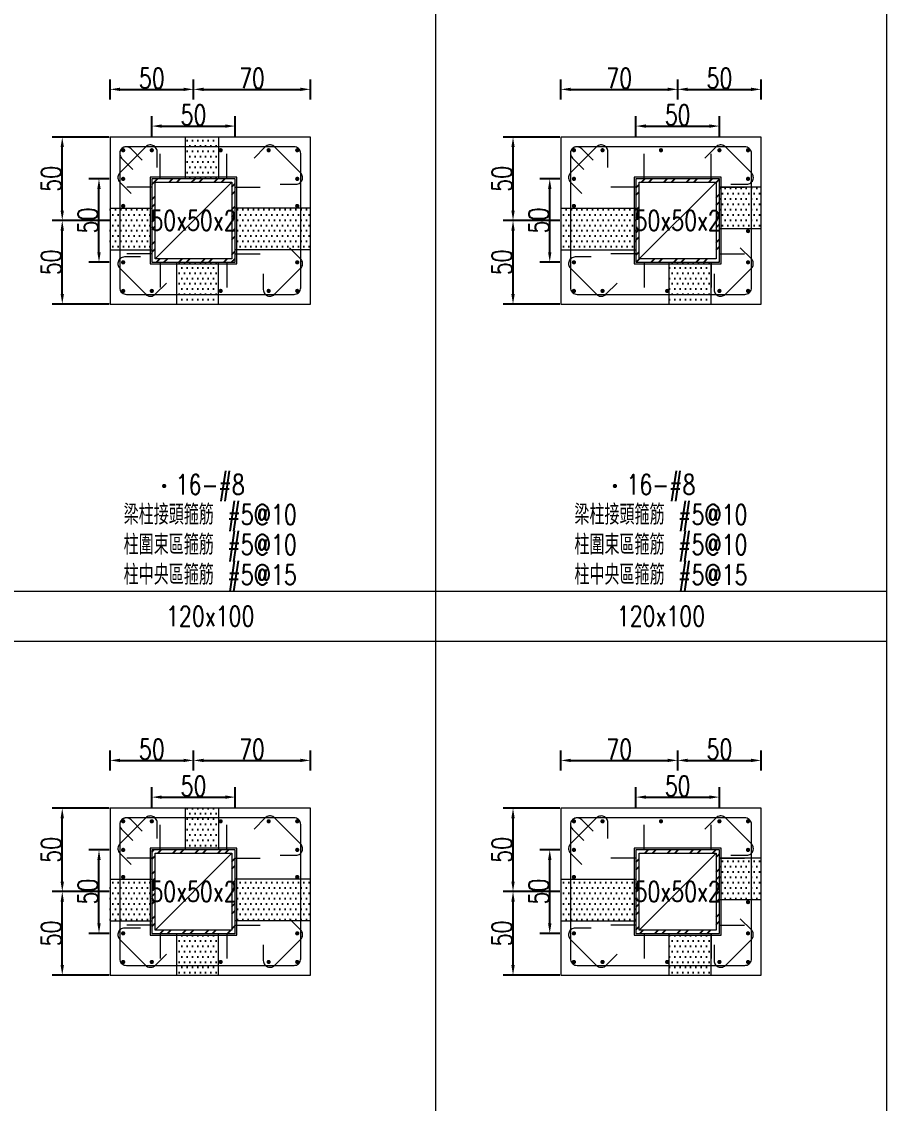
# Model space of a CAD drawing. Header units: millimetres. Extents: x 0 to 3905, y 0 to 8880.
# Drawn here: x 3387 to 3905, y 3341 to 3989 of the extents above; entities that cross this region are included whole.
import ezdxf
from ezdxf.enums import TextEntityAlignment as Align

# ---------------------------------------------------------------- set-up
doc = ezdxf.new("R2010")
doc.units = ezdxf.units.MM
doc.layers.get('DEFPOINTS').update_dxf_attribs({"color": 3})
for name, color, linetype in [('Hatch線', 6, 'Continuous'), ('TC-鋼粱', 132, 'Continuous'), ('主筋斷面', 2, 'Continuous'), ('文字-主筋根數', 7, 'Continuous'), ('文字-剪力筋 中央區', 7, 'Continuous'), ('文字-剪力筋-BC', 7, 'Continuous'), ('文字-剪力筋-圍束區', 7, 'Continuous'), ('文字-斷面尺寸', 7, 'Continuous'), ('文字-輔助字', 7, 'Continuous'), ('柱斷面線', 4, 'Continuous'), ('標註字', 4, 'Continuous'), ('箍筋線', 1, 'Continuous'), ('網格線', 7, 'Continuous'), ('鋼柱', 11, 'Continuous')]:
    doc.layers.add(name, color=color, linetype=linetype)
doc.styles.add('note', font='txt.shx', dxfattribs={"width": 0.75, "height": 12})
doc.styles.add('txt', font='txt.shx', dxfattribs={"height": 0.2, "bigfont": 'chineset.shx'})
doc.dimstyles.new('RCAD_DIM', dxfattribs={"dimtxt": 12, "dimasz": 6, "dimexe": 6, "dimexo": 0.625, "dimtad": 1, "dimdec": 0, "dimdsep": 46, "dimtxsty": 'note', "dimcen": 2.5, "dimclrd": 256, "dimclre": 256, "dimclrt": 256, "dimadec": 0, "dimazin": 0, "dimtfac": 1, "dimtmove": 0, "dimatfit": 3, "dimfxl": 0, "dimtolj": 1, "dimarcsym": 0})

# ---------------------------------------------------------------- blocks, each defined once
blk = doc.blocks.new('*D1914')
at = {"layer": 'DEFPOINTS', "color": 0}
for p in [(3515, 3524.62), (3465, 3518), (3515, 3518)]:
    blk.add_point(p, dxfattribs=at)
at = {"layer": '標註字', "lineweight": -2}
for p, q in [((3465, 3518.62), (3465, 3530.62)), ((3515, 3518.62), (3515, 3530.62)), ((3471, 3524.62), (3509, 3524.62))]:
    blk.add_line(p, q, dxfattribs=at)
at = {"layer": '標註字'}
for points in [[(3471, 3525.62), (3471, 3523.62), (3465, 3524.62)], [(3509, 3523.62), (3509, 3525.62), (3515, 3524.62)]]:
    blk.add_solid(points, dxfattribs=at)
at = {"layer": '標註字', "insert": (3490, 3531.25), "char_height": 12, "attachment_point": 5, "style": 'note'}
blk.add_mtext('\\A1;50', dxfattribs=at)
blk = doc.blocks.new('*D1915')
at = {"layer": 'DEFPOINTS', "color": 0}
for p in [(3433.38, 3493), (3440, 3493), (3440, 3443)]:
    blk.add_point(p, dxfattribs=at)
at = {"layer": '標註字', "lineweight": -2}
for p, q in [((3439.38, 3493), (3427.38, 3493)), ((3433.38, 3449), (3433.38, 3487)), ((3439.38, 3443), (3427.38, 3443))]:
    blk.add_line(p, q, dxfattribs=at)
at = {"layer": '標註字'}
for points in [[(3434.38, 3487), (3432.38, 3487), (3433.38, 3493)], [(3432.38, 3449), (3434.38, 3449), (3433.38, 3443)]]:
    blk.add_solid(points, dxfattribs=at)
at = {"layer": '標註字', "insert": (3426.75, 3468), "char_height": 12, "attachment_point": 5, "rotation": 90, "style": 'note'}
blk.add_mtext('\\A1;50', dxfattribs=at)
blk = doc.blocks.new('*D1916')
at = {"layer": 'DEFPOINTS', "color": 0}
for p in [(3490, 3546.62), (3440, 3540), (3490, 3540)]:
    blk.add_point(p, dxfattribs=at)
at = {"layer": '標註字', "lineweight": -2}
for p, q in [((3440, 3540.62), (3440, 3552.62)), ((3490, 3540.62), (3490, 3552.62)), ((3446, 3546.62), (3484, 3546.62))]:
    blk.add_line(p, q, dxfattribs=at)
at = {"layer": '標註字'}
for points in [[(3446, 3547.62), (3446, 3545.62), (3440, 3546.62)], [(3484, 3545.62), (3484, 3547.62), (3490, 3546.62)]]:
    blk.add_solid(points, dxfattribs=at)
at = {"layer": '標註字', "insert": (3465, 3553.25), "char_height": 12, "attachment_point": 5, "style": 'note'}
blk.add_mtext('\\A1;50', dxfattribs=at)
blk = doc.blocks.new('*D1917')
at = {"layer": 'DEFPOINTS', "color": 0}
for p in [(3560, 3546.62), (3490, 3540), (3560, 3540)]:
    blk.add_point(p, dxfattribs=at)
at = {"layer": '標註字', "lineweight": -2}
for p, q in [((3490, 3540.62), (3490, 3552.62)), ((3560, 3540.62), (3560, 3552.62)), ((3496, 3546.62), (3554, 3546.62))]:
    blk.add_line(p, q, dxfattribs=at)
at = {"layer": '標註字'}
for points in [[(3496, 3547.62), (3496, 3545.62), (3490, 3546.62)], [(3554, 3545.62), (3554, 3547.62), (3560, 3546.62)]]:
    blk.add_solid(points, dxfattribs=at)
at = {"layer": '標註字', "insert": (3525, 3553.25), "char_height": 12, "attachment_point": 5, "style": 'note'}
blk.add_mtext('\\A1;70', dxfattribs=at)
blk = doc.blocks.new('*D1918')
at = {"layer": 'DEFPOINTS', "color": 0}
for p in [(3411.38, 3468), (3440, 3468), (3440, 3418)]:
    blk.add_point(p, dxfattribs=at)
at = {"layer": '標註字', "lineweight": -2}
for p, q in [((3439.38, 3468), (3405.38, 3468)), ((3411.38, 3424), (3411.38, 3462)), ((3439.38, 3418), (3405.38, 3418))]:
    blk.add_line(p, q, dxfattribs=at)
at = {"layer": '標註字'}
for points in [[(3412.38, 3462), (3410.38, 3462), (3411.38, 3468)], [(3410.38, 3424), (3412.38, 3424), (3411.38, 3418)]]:
    blk.add_solid(points, dxfattribs=at)
at = {"layer": '標註字', "insert": (3404.75, 3443), "char_height": 12, "attachment_point": 5, "rotation": 90, "style": 'note'}
blk.add_mtext('\\A1;50', dxfattribs=at)
blk = doc.blocks.new('*D1919')
at = {"layer": 'DEFPOINTS', "color": 0}
for p in [(3411.38, 3518), (3440, 3518), (3440, 3468)]:
    blk.add_point(p, dxfattribs=at)
at = {"layer": '標註字', "lineweight": -2}
for p, q in [((3439.38, 3518), (3405.38, 3518)), ((3411.38, 3474), (3411.38, 3512)), ((3439.38, 3468), (3405.38, 3468))]:
    blk.add_line(p, q, dxfattribs=at)
at = {"layer": '標註字'}
for points in [[(3412.38, 3512), (3410.38, 3512), (3411.38, 3518)], [(3410.38, 3474), (3412.38, 3474), (3411.38, 3468)]]:
    blk.add_solid(points, dxfattribs=at)
at = {"layer": '標註字', "insert": (3404.75, 3493), "char_height": 12, "attachment_point": 5, "rotation": 90, "style": 'note'}
blk.add_mtext('\\A1;50', dxfattribs=at)
blk = doc.blocks.new('Circle_Filled')
at = {"const_width": 0.5}
blk.add_lwpolyline([(-0.25, 0, 1), (0.25, 0, 1)], format="xyb", close=True, dxfattribs=at)
blk = doc.blocks.new('*D1920')
at = {"layer": 'DEFPOINTS', "color": 0}
for p in [(3515, 3926.62), (3465, 3920), (3515, 3920)]:
    blk.add_point(p, dxfattribs=at)
at = {"layer": '標註字', "lineweight": -2}
for p, q in [((3465, 3920.62), (3465, 3932.62)), ((3515, 3920.62), (3515, 3932.62)), ((3471, 3926.62), (3509, 3926.62))]:
    blk.add_line(p, q, dxfattribs=at)
at = {"layer": '標註字'}
for points in [[(3471, 3927.62), (3471, 3925.62), (3465, 3926.62)], [(3509, 3925.62), (3509, 3927.62), (3515, 3926.62)]]:
    blk.add_solid(points, dxfattribs=at)
at = {"layer": '標註字', "insert": (3490, 3933.25), "char_height": 12, "attachment_point": 5, "style": 'note'}
blk.add_mtext('\\A1;50', dxfattribs=at)
blk = doc.blocks.new('*D1921')
at = {"layer": 'DEFPOINTS', "color": 0}
for p in [(3433.38, 3895), (3440, 3895), (3440, 3845)]:
    blk.add_point(p, dxfattribs=at)
at = {"layer": '標註字', "lineweight": -2}
for p, q in [((3439.38, 3895), (3427.38, 3895)), ((3433.38, 3851), (3433.38, 3889)), ((3439.38, 3845), (3427.38, 3845))]:
    blk.add_line(p, q, dxfattribs=at)
at = {"layer": '標註字'}
for points in [[(3434.38, 3889), (3432.38, 3889), (3433.38, 3895)], [(3432.38, 3851), (3434.38, 3851), (3433.38, 3845)]]:
    blk.add_solid(points, dxfattribs=at)
at = {"layer": '標註字', "insert": (3426.75, 3870), "char_height": 12, "attachment_point": 5, "rotation": 90, "style": 'note'}
blk.add_mtext('\\A1;50', dxfattribs=at)
blk = doc.blocks.new('*D1922')
at = {"layer": 'DEFPOINTS', "color": 0}
for p in [(3490, 3948.62), (3440, 3942), (3490, 3942)]:
    blk.add_point(p, dxfattribs=at)
at = {"layer": '標註字', "lineweight": -2}
for p, q in [((3440, 3942.62), (3440, 3954.62)), ((3490, 3942.62), (3490, 3954.62)), ((3446, 3948.62), (3484, 3948.62))]:
    blk.add_line(p, q, dxfattribs=at)
at = {"layer": '標註字'}
for points in [[(3446, 3949.62), (3446, 3947.62), (3440, 3948.62)], [(3484, 3947.62), (3484, 3949.62), (3490, 3948.62)]]:
    blk.add_solid(points, dxfattribs=at)
at = {"layer": '標註字', "insert": (3465, 3955.25), "char_height": 12, "attachment_point": 5, "style": 'note'}
blk.add_mtext('\\A1;50', dxfattribs=at)
blk = doc.blocks.new('*D1923')
at = {"layer": 'DEFPOINTS', "color": 0}
for p in [(3560, 3948.62), (3490, 3942), (3560, 3942)]:
    blk.add_point(p, dxfattribs=at)
at = {"layer": '標註字', "lineweight": -2}
for p, q in [((3490, 3942.62), (3490, 3954.62)), ((3560, 3942.62), (3560, 3954.62)), ((3496, 3948.62), (3554, 3948.62))]:
    blk.add_line(p, q, dxfattribs=at)
at = {"layer": '標註字'}
for points in [[(3496, 3949.62), (3496, 3947.62), (3490, 3948.62)], [(3554, 3947.62), (3554, 3949.62), (3560, 3948.62)]]:
    blk.add_solid(points, dxfattribs=at)
at = {"layer": '標註字', "insert": (3525, 3955.25), "char_height": 12, "attachment_point": 5, "style": 'note'}
blk.add_mtext('\\A1;70', dxfattribs=at)
blk = doc.blocks.new('*D1924')
at = {"layer": 'DEFPOINTS', "color": 0}
for p in [(3411.38, 3870), (3440, 3870), (3440, 3820)]:
    blk.add_point(p, dxfattribs=at)
at = {"layer": '標註字', "lineweight": -2}
for p, q in [((3439.38, 3870), (3405.38, 3870)), ((3411.38, 3826), (3411.38, 3864)), ((3439.38, 3820), (3405.38, 3820))]:
    blk.add_line(p, q, dxfattribs=at)
at = {"layer": '標註字'}
for points in [[(3412.38, 3864), (3410.38, 3864), (3411.38, 3870)], [(3410.38, 3826), (3412.38, 3826), (3411.38, 3820)]]:
    blk.add_solid(points, dxfattribs=at)
at = {"layer": '標註字', "insert": (3404.75, 3845), "char_height": 12, "attachment_point": 5, "rotation": 90, "style": 'note'}
blk.add_mtext('\\A1;50', dxfattribs=at)
blk = doc.blocks.new('*D1925')
at = {"layer": 'DEFPOINTS', "color": 0}
for p in [(3411.38, 3920), (3440, 3920), (3440, 3870)]:
    blk.add_point(p, dxfattribs=at)
at = {"layer": '標註字', "lineweight": -2}
for p, q in [((3439.38, 3920), (3405.38, 3920)), ((3411.38, 3876), (3411.38, 3914)), ((3439.38, 3870), (3405.38, 3870))]:
    blk.add_line(p, q, dxfattribs=at)
at = {"layer": '標註字'}
for points in [[(3412.38, 3914), (3410.38, 3914), (3411.38, 3920)], [(3410.38, 3876), (3412.38, 3876), (3411.38, 3870)]]:
    blk.add_solid(points, dxfattribs=at)
at = {"layer": '標註字', "insert": (3404.75, 3895), "char_height": 12, "attachment_point": 5, "rotation": 90, "style": 'note'}
blk.add_mtext('\\A1;50', dxfattribs=at)
blk = doc.blocks.new('*D2046')
at = {"layer": 'DEFPOINTS', "color": 0}
for p in [(3805, 3524.62), (3755, 3518), (3805, 3518)]:
    blk.add_point(p, dxfattribs=at)
at = {"layer": '標註字', "lineweight": -2}
for p, q in [((3755, 3518.62), (3755, 3530.62)), ((3805, 3518.62), (3805, 3530.62)), ((3761, 3524.62), (3799, 3524.62))]:
    blk.add_line(p, q, dxfattribs=at)
at = {"layer": '標註字'}
for points in [[(3761, 3525.62), (3761, 3523.62), (3755, 3524.62)], [(3799, 3523.62), (3799, 3525.62), (3805, 3524.62)]]:
    blk.add_solid(points, dxfattribs=at)
at = {"layer": '標註字', "insert": (3780, 3531.25), "char_height": 12, "attachment_point": 5, "style": 'note'}
blk.add_mtext('\\A1;50', dxfattribs=at)
blk = doc.blocks.new('*D2047')
at = {"layer": 'DEFPOINTS', "color": 0}
for p in [(3703.375, 3493), (3710, 3493), (3710, 3443)]:
    blk.add_point(p, dxfattribs=at)
at = {"layer": '標註字', "lineweight": -2}
for p, q in [((3709.375, 3493), (3697.375, 3493)), ((3703.375, 3449), (3703.375, 3487)), ((3709.375, 3443), (3697.375, 3443))]:
    blk.add_line(p, q, dxfattribs=at)
at = {"layer": '標註字'}
for points in [[(3704.375, 3487), (3702.375, 3487), (3703.375, 3493)], [(3702.375, 3449), (3704.375, 3449), (3703.375, 3443)]]:
    blk.add_solid(points, dxfattribs=at)
at = {"layer": '標註字', "insert": (3696.75, 3468), "char_height": 12, "attachment_point": 5, "rotation": 90, "style": 'note'}
blk.add_mtext('\\A1;50', dxfattribs=at)
blk = doc.blocks.new('*D2048')
at = {"layer": 'DEFPOINTS', "color": 0}
for p in [(3780, 3546.62), (3710, 3540), (3780, 3540)]:
    blk.add_point(p, dxfattribs=at)
at = {"layer": '標註字', "lineweight": -2}
for p, q in [((3710, 3540.62), (3710, 3552.62)), ((3780, 3540.62), (3780, 3552.62)), ((3716, 3546.62), (3774, 3546.62))]:
    blk.add_line(p, q, dxfattribs=at)
at = {"layer": '標註字'}
for points in [[(3716, 3547.62), (3716, 3545.62), (3710, 3546.62)], [(3774, 3545.62), (3774, 3547.62), (3780, 3546.62)]]:
    blk.add_solid(points, dxfattribs=at)
at = {"layer": '標註字', "insert": (3745, 3553.25), "char_height": 12, "attachment_point": 5, "style": 'note'}
blk.add_mtext('\\A1;70', dxfattribs=at)
blk = doc.blocks.new('*D2049')
at = {"layer": 'DEFPOINTS', "color": 0}
for p in [(3830, 3546.62), (3780, 3540), (3830, 3540)]:
    blk.add_point(p, dxfattribs=at)
at = {"layer": '標註字', "lineweight": -2}
for p, q in [((3780, 3540.62), (3780, 3552.62)), ((3830, 3540.62), (3830, 3552.62)), ((3786, 3546.62), (3824, 3546.62))]:
    blk.add_line(p, q, dxfattribs=at)
at = {"layer": '標註字'}
for points in [[(3786, 3547.62), (3786, 3545.62), (3780, 3546.62)], [(3824, 3545.62), (3824, 3547.62), (3830, 3546.62)]]:
    blk.add_solid(points, dxfattribs=at)
at = {"layer": '標註字', "insert": (3805, 3553.25), "char_height": 12, "attachment_point": 5, "style": 'note'}
blk.add_mtext('\\A1;50', dxfattribs=at)
blk = doc.blocks.new('*D2050')
at = {"layer": 'DEFPOINTS', "color": 0}
for p in [(3681.38, 3468), (3710, 3468), (3710, 3418)]:
    blk.add_point(p, dxfattribs=at)
at = {"layer": '標註字', "lineweight": -2}
for p, q in [((3709.38, 3468), (3675.38, 3468)), ((3681.38, 3424), (3681.38, 3462)), ((3709.38, 3418), (3675.38, 3418))]:
    blk.add_line(p, q, dxfattribs=at)
at = {"layer": '標註字'}
for points in [[(3682.38, 3462), (3680.38, 3462), (3681.38, 3468)], [(3680.38, 3424), (3682.38, 3424), (3681.38, 3418)]]:
    blk.add_solid(points, dxfattribs=at)
at = {"layer": '標註字', "insert": (3674.75, 3443), "char_height": 12, "attachment_point": 5, "rotation": 90, "style": 'note'}
blk.add_mtext('\\A1;50', dxfattribs=at)
blk = doc.blocks.new('*D2051')
at = {"layer": 'DEFPOINTS', "color": 0}
for p in [(3681.38, 3518), (3710, 3518), (3710, 3468)]:
    blk.add_point(p, dxfattribs=at)
at = {"layer": '標註字', "lineweight": -2}
for p, q in [((3709.38, 3518), (3675.38, 3518)), ((3681.38, 3474), (3681.38, 3512)), ((3709.38, 3468), (3675.38, 3468))]:
    blk.add_line(p, q, dxfattribs=at)
at = {"layer": '標註字'}
for points in [[(3682.38, 3512), (3680.38, 3512), (3681.38, 3518)], [(3680.38, 3474), (3682.38, 3474), (3681.38, 3468)]]:
    blk.add_solid(points, dxfattribs=at)
at = {"layer": '標註字', "insert": (3674.75, 3493), "char_height": 12, "attachment_point": 5, "rotation": 90, "style": 'note'}
blk.add_mtext('\\A1;50', dxfattribs=at)
blk = doc.blocks.new('*D2052')
at = {"layer": 'DEFPOINTS', "color": 0}
for p in [(3805, 3926.62), (3755, 3920), (3805, 3920)]:
    blk.add_point(p, dxfattribs=at)
at = {"layer": '標註字', "lineweight": -2}
for p, q in [((3755, 3920.62), (3755, 3932.62)), ((3805, 3920.62), (3805, 3932.62)), ((3761, 3926.62), (3799, 3926.62))]:
    blk.add_line(p, q, dxfattribs=at)
at = {"layer": '標註字'}
for points in [[(3761, 3927.62), (3761, 3925.62), (3755, 3926.62)], [(3799, 3925.62), (3799, 3927.62), (3805, 3926.62)]]:
    blk.add_solid(points, dxfattribs=at)
at = {"layer": '標註字', "insert": (3780, 3933.25), "char_height": 12, "attachment_point": 5, "style": 'note'}
blk.add_mtext('\\A1;50', dxfattribs=at)
blk = doc.blocks.new('*D2053')
at = {"layer": 'DEFPOINTS', "color": 0}
for p in [(3703.375, 3895), (3710, 3895), (3710, 3845)]:
    blk.add_point(p, dxfattribs=at)
at = {"layer": '標註字', "lineweight": -2}
for p, q in [((3709.375, 3895), (3697.375, 3895)), ((3703.375, 3851), (3703.375, 3889)), ((3709.375, 3845), (3697.375, 3845))]:
    blk.add_line(p, q, dxfattribs=at)
at = {"layer": '標註字'}
for points in [[(3704.375, 3889), (3702.375, 3889), (3703.375, 3895)], [(3702.375, 3851), (3704.375, 3851), (3703.375, 3845)]]:
    blk.add_solid(points, dxfattribs=at)
at = {"layer": '標註字', "insert": (3696.75, 3870), "char_height": 12, "attachment_point": 5, "rotation": 90, "style": 'note'}
blk.add_mtext('\\A1;50', dxfattribs=at)
blk = doc.blocks.new('*D2054')
at = {"layer": 'DEFPOINTS', "color": 0}
for p in [(3780, 3948.62), (3710, 3942), (3780, 3942)]:
    blk.add_point(p, dxfattribs=at)
at = {"layer": '標註字', "lineweight": -2}
for p, q in [((3710, 3942.62), (3710, 3954.62)), ((3780, 3942.62), (3780, 3954.62)), ((3716, 3948.62), (3774, 3948.62))]:
    blk.add_line(p, q, dxfattribs=at)
at = {"layer": '標註字'}
for points in [[(3716, 3949.62), (3716, 3947.62), (3710, 3948.62)], [(3774, 3947.62), (3774, 3949.62), (3780, 3948.62)]]:
    blk.add_solid(points, dxfattribs=at)
at = {"layer": '標註字', "insert": (3745, 3955.25), "char_height": 12, "attachment_point": 5, "style": 'note'}
blk.add_mtext('\\A1;70', dxfattribs=at)
blk = doc.blocks.new('*D2055')
at = {"layer": 'DEFPOINTS', "color": 0}
for p in [(3830, 3948.62), (3780, 3942), (3830, 3942)]:
    blk.add_point(p, dxfattribs=at)
at = {"layer": '標註字', "lineweight": -2}
for p, q in [((3780, 3942.62), (3780, 3954.62)), ((3830, 3942.62), (3830, 3954.62)), ((3786, 3948.62), (3824, 3948.62))]:
    blk.add_line(p, q, dxfattribs=at)
at = {"layer": '標註字'}
for points in [[(3786, 3949.62), (3786, 3947.62), (3780, 3948.62)], [(3824, 3947.62), (3824, 3949.62), (3830, 3948.62)]]:
    blk.add_solid(points, dxfattribs=at)
at = {"layer": '標註字', "insert": (3805, 3955.25), "char_height": 12, "attachment_point": 5, "style": 'note'}
blk.add_mtext('\\A1;50', dxfattribs=at)
blk = doc.blocks.new('*D2056')
at = {"layer": 'DEFPOINTS', "color": 0}
for p in [(3681.38, 3870), (3710, 3870), (3710, 3820)]:
    blk.add_point(p, dxfattribs=at)
at = {"layer": '標註字', "lineweight": -2}
for p, q in [((3709.38, 3870), (3675.38, 3870)), ((3681.38, 3826), (3681.38, 3864)), ((3709.38, 3820), (3675.38, 3820))]:
    blk.add_line(p, q, dxfattribs=at)
at = {"layer": '標註字'}
for points in [[(3682.38, 3864), (3680.38, 3864), (3681.38, 3870)], [(3680.38, 3826), (3682.38, 3826), (3681.38, 3820)]]:
    blk.add_solid(points, dxfattribs=at)
at = {"layer": '標註字', "insert": (3674.75, 3845), "char_height": 12, "attachment_point": 5, "rotation": 90, "style": 'note'}
blk.add_mtext('\\A1;50', dxfattribs=at)
blk = doc.blocks.new('*D2057')
at = {"layer": 'DEFPOINTS', "color": 0}
for p in [(3681.38, 3920), (3710, 3920), (3710, 3870)]:
    blk.add_point(p, dxfattribs=at)
at = {"layer": '標註字', "lineweight": -2}
for p, q in [((3709.38, 3920), (3675.38, 3920)), ((3681.38, 3876), (3681.38, 3914)), ((3709.38, 3870), (3675.38, 3870))]:
    blk.add_line(p, q, dxfattribs=at)
at = {"layer": '標註字'}
for points in [[(3682.38, 3914), (3680.38, 3914), (3681.38, 3920)], [(3680.38, 3876), (3682.38, 3876), (3681.38, 3870)]]:
    blk.add_solid(points, dxfattribs=at)
at = {"layer": '標註字', "insert": (3674.75, 3895), "char_height": 12, "attachment_point": 5, "rotation": 90, "style": 'note'}
blk.add_mtext('\\A1;50', dxfattribs=at)

msp = doc.modelspace()

# ---------------------------------------------------------------- hatches: boundary and pattern name
at = {"layer": 'Hatch線'}
h = msp.add_hatch(dxfattribs=at)
h.set_pattern_fill('ANSI32', color=256, style=0)
h.paths.add_polyline_path([(3465, 3845), (3515, 3845), (3515, 3895), (3465, 3895)], flags=17)
h.paths.add_polyline_path([(3467, 3847), (3467, 3893), (3513, 3893), (3513, 3847)])
h = msp.add_hatch(dxfattribs=at)
h.set_pattern_fill('ANSI32', color=256, style=0)
h.paths.add_polyline_path([(3755, 3845), (3805, 3845), (3805, 3895), (3755, 3895)], flags=17)
h.paths.add_polyline_path([(3757, 3847), (3757, 3893), (3803, 3893), (3803, 3847)])
h = msp.add_hatch(dxfattribs=at)
h.set_pattern_fill('ANSI32', color=256, style=0)
h.paths.add_polyline_path([(3465, 3443), (3515, 3443), (3515, 3493), (3465, 3493)], flags=17)
h.paths.add_polyline_path([(3467, 3445), (3467, 3491), (3513, 3491), (3513, 3445)])
h = msp.add_hatch(dxfattribs=at)
h.set_pattern_fill('ANSI32', color=256, style=0)
h.paths.add_polyline_path([(3755, 3443), (3805, 3443), (3805, 3493), (3755, 3493)], flags=17)
h.paths.add_polyline_path([(3757, 3445), (3757, 3491), (3803, 3491), (3803, 3445)])
at = {"layer": 'TC-鋼粱'}
h = msp.add_hatch(dxfattribs=at)
h.set_pattern_fill('DOTS', color=256, scale=2, style=0)
h.paths.add_polyline_path([(3505, 3920), (3485, 3920), (3485, 3895), (3505, 3895)], flags=17)
h = msp.add_hatch(dxfattribs=at)
h.set_pattern_fill('DOTS', color=256, scale=2, style=0)
h.paths.add_polyline_path([(3830, 3865), (3830, 3890), (3805, 3890), (3805, 3865)], flags=17)
h = msp.add_hatch(dxfattribs=at)
h.set_pattern_fill('DOTS', color=256, scale=2, style=0)
h.paths.add_polyline_path([(3440, 3877.5), (3440, 3852.5), (3465, 3852.5), (3465, 3877.5)], flags=17)
h = msp.add_hatch(dxfattribs=at)
h.set_pattern_fill('DOTS', color=256, scale=2, style=0)
h.paths.add_polyline_path([(3560, 3852.5), (3560, 3877.5), (3515, 3877.5), (3515, 3852.5)], flags=17)
h = msp.add_hatch(dxfattribs=at)
h.set_pattern_fill('DOTS', color=256, scale=2, style=0)
h.paths.add_polyline_path([(3710, 3877.5), (3710, 3852.5), (3755, 3852.5), (3755, 3877.5)], flags=17)
h = msp.add_hatch(dxfattribs=at)
h.set_pattern_fill('DOTS', color=256, scale=2, style=0)
h.paths.add_polyline_path([(3480, 3820), (3505, 3820), (3505, 3845), (3480, 3845)], flags=17)
h = msp.add_hatch(dxfattribs=at)
h.set_pattern_fill('DOTS', color=256, scale=2, style=0)
h.paths.add_polyline_path([(3775, 3820), (3800, 3820), (3800, 3845), (3775, 3845)], flags=17)
h = msp.add_hatch(dxfattribs=at)
h.set_pattern_fill('DOTS', color=256, scale=2, style=0)
h.paths.add_polyline_path([(3505, 3518), (3485, 3518), (3485, 3493), (3505, 3493)], flags=17)
h = msp.add_hatch(dxfattribs=at)
h.set_pattern_fill('DOTS', color=256, scale=2, style=0)
h.paths.add_polyline_path([(3830, 3463), (3830, 3488), (3805, 3488), (3805, 3463)], flags=17)
h = msp.add_hatch(dxfattribs=at)
h.set_pattern_fill('DOTS', color=256, scale=2, style=0)
h.paths.add_polyline_path([(3440, 3475.5), (3440, 3450.5), (3465, 3450.5), (3465, 3475.5)], flags=17)
h = msp.add_hatch(dxfattribs=at)
h.set_pattern_fill('DOTS', color=256, scale=2, style=0)
h.paths.add_polyline_path([(3560, 3450.5), (3560, 3475.5), (3515, 3475.5), (3515, 3450.5)], flags=17)
h = msp.add_hatch(dxfattribs=at)
h.set_pattern_fill('DOTS', color=256, scale=2, style=0)
h.paths.add_polyline_path([(3710, 3475.5), (3710, 3450.5), (3755, 3450.5), (3755, 3475.5)], flags=17)
h = msp.add_hatch(dxfattribs=at)
h.set_pattern_fill('DOTS', color=256, scale=2, style=0)
h.paths.add_polyline_path([(3480, 3418), (3505, 3418), (3505, 3443), (3480, 3443)], flags=17)
h = msp.add_hatch(dxfattribs=at)
h.set_pattern_fill('DOTS', color=256, scale=2, style=0)
h.paths.add_polyline_path([(3775, 3418), (3800, 3418), (3800, 3443), (3775, 3443)], flags=17)

# ---------------------------------------------------------------- linework, layer by layer
at = {"layer": 'DEFPOINTS', "lineweight": 5}
for points in [[(3470, 3895), (3470, 3910)], [(3510, 3895), (3510, 3910)], [(3760, 3895), (3760, 3910)], [(3800, 3895), (3800, 3910)], [(3465, 3844), (3516, 3844), (3516, 3896), (3464, 3896), (3464, 3844), (3465, 3844)], [(3755, 3844), (3806, 3844), (3806, 3896), (3754, 3896), (3754, 3844), (3755, 3844)], [(3465, 3890), (3450, 3890)], [(3467, 3847), (3513, 3893)], [(3515, 3890), (3530, 3890)], [(3755, 3890), (3740, 3890)], [(3757, 3847), (3803, 3893)], [(3805, 3890), (3820, 3890)], [(3465, 3850), (3450, 3850)], [(3515, 3850), (3530, 3850)], [(3755, 3850), (3740, 3850)], [(3805, 3850), (3820, 3850)], [(3470, 3845), (3470, 3830)], [(3510, 3845), (3510, 3830)], [(3760, 3845), (3760, 3830)], [(3800, 3845), (3800, 3830)], [(3470, 3493), (3470, 3508)], [(3510, 3493), (3510, 3508)], [(3760, 3493), (3760, 3508)], [(3800, 3493), (3800, 3508)], [(3465, 3442), (3516, 3442), (3516, 3494), (3464, 3494), (3464, 3442), (3465, 3442)], [(3755, 3442), (3806, 3442), (3806, 3494), (3754, 3494), (3754, 3442), (3755, 3442)], [(3465, 3488), (3450, 3488)], [(3467, 3445), (3513, 3491)], [(3515, 3488), (3530, 3488)], [(3755, 3488), (3740, 3488)], [(3757, 3445), (3803, 3491)], [(3805, 3488), (3820, 3488)], [(3465, 3448), (3450, 3448)], [(3515, 3448), (3530, 3448)], [(3755, 3448), (3740, 3448)], [(3805, 3448), (3820, 3448)], [(3470, 3443), (3470, 3428)], [(3510, 3443), (3510, 3428)], [(3760, 3443), (3760, 3428)], [(3800, 3443), (3800, 3428)]]:
    msp.add_lwpolyline(points, dxfattribs=at)
at = {"layer": 'TC-鋼粱', "lineweight": 5}
for points in [[(3485, 3920), (3485, 3895)], [(3505, 3920), (3505, 3895)], [(3830, 3890), (3805, 3890)], [(3440, 3877.5), (3465, 3877.5)], [(3560, 3877.5), (3515, 3877.5)], [(3710, 3877.5), (3755, 3877.5)], [(3830, 3865), (3805, 3865)], [(3440, 3852.5), (3465, 3852.5)], [(3560, 3852.5), (3515, 3852.5)], [(3710, 3852.5), (3755, 3852.5)], [(3480, 3820), (3480, 3845)], [(3505, 3820), (3505, 3845)], [(3775, 3820), (3775, 3845)], [(3800, 3820), (3800, 3845)], [(3485, 3518), (3485, 3493)], [(3505, 3518), (3505, 3493)], [(3830, 3488), (3805, 3488)], [(3440, 3475.5), (3465, 3475.5)], [(3560, 3475.5), (3515, 3475.5)], [(3710, 3475.5), (3755, 3475.5)], [(3830, 3463), (3805, 3463)], [(3440, 3450.5), (3465, 3450.5)], [(3560, 3450.5), (3515, 3450.5)], [(3710, 3450.5), (3755, 3450.5)], [(3480, 3418), (3480, 3443)], [(3505, 3418), (3505, 3443)], [(3775, 3418), (3775, 3443)], [(3800, 3418), (3800, 3443)]]:
    msp.add_lwpolyline(points, dxfattribs=at)
at = {"layer": '柱斷面線', "lineweight": 5}
for points in [[(3440, 3820), (3560, 3820), (3560, 3920), (3440, 3920), (3440, 3820)], [(3710, 3820), (3830, 3820), (3830, 3920), (3710, 3920), (3710, 3820)], [(3440, 3418), (3560, 3418), (3560, 3518), (3440, 3518), (3440, 3418)], [(3710, 3418), (3830, 3418), (3830, 3518), (3710, 3518), (3710, 3418)]]:
    msp.add_lwpolyline(points, dxfattribs=at)
at = {"layer": '箍筋線', "lineweight": 5}
for points in [[(3468.19, 3901.81), (3468.19, 3911.35), (3468.13, 3912.02), (3467.96, 3912.66), (3467.69, 3913.27), (3467.32, 3913.83), (3466.86, 3914.32), (3466.33, 3914.72), (3465.73, 3915.02), (3465.1, 3915.23), (3464.43, 3915.32), (3463.77, 3915.3), (3463.11, 3915.17), (3462.49, 3914.93), (3461.91, 3914.59), (3461.4, 3914.16), (3445.84, 3898.6), (3445.39, 3898.07), (3445.05, 3897.47), (3444.81, 3896.82), (3444.69, 3896.13), (3444.69, 3895.44), (3444.81, 3894.76), (3445.05, 3894.11), (3445.39, 3893.51), (3445.84, 3892.98), (3452.58, 3886.23)], [(3459.33, 3906.29), (3452.58, 3913.04), (3452.07, 3913.47), (3451.49, 3913.81), (3450.87, 3914.05), (3450.22, 3914.18), (3449.55, 3914.2), (3448.89, 3914.11), (3448.25, 3913.9), (3447.66, 3913.6), (3447.12, 3913.19), (3446.66, 3912.71), (3446.29, 3912.15), (3446.02, 3911.54), (3445.85, 3910.9), (3445.79, 3910.23), (3445.79, 3829.77), (3445.86, 3829.08), (3446.03, 3828.41), (3446.33, 3827.78), (3446.72, 3827.21), (3447.21, 3826.72), (3447.78, 3826.33), (3448.41, 3826.03), (3449.08, 3825.86), (3449.77, 3825.79), (3550.23, 3825.79), (3550.92, 3825.86), (3551.59, 3826.03), (3552.22, 3826.33), (3552.79, 3826.72), (3553.28, 3827.21), (3553.67, 3827.78), (3553.97, 3828.41), (3554.14, 3829.08), (3554.21, 3829.77), (3554.21, 3910.23), (3554.14, 3910.92), (3553.97, 3911.59), (3553.67, 3912.22), (3553.28, 3912.79), (3552.79, 3913.28), (3552.22, 3913.67), (3551.59, 3913.97), (3550.92, 3914.14), (3550.23, 3914.21), (3449.77, 3914.21), (3449.1, 3914.15), (3448.46, 3913.98), (3447.85, 3913.71), (3447.29, 3913.34), (3446.81, 3912.88), (3446.4, 3912.34), (3446.1, 3911.75), (3445.89, 3911.11), (3445.8, 3910.45), (3445.82, 3909.78), (3445.95, 3909.13), (3446.19, 3908.51), (3446.53, 3907.93), (3446.96, 3907.42), (3453.71, 3900.67)], [(3541.81, 3891.81), (3551.35, 3891.81), (3552.02, 3891.87), (3552.66, 3892.04), (3553.27, 3892.31), (3553.83, 3892.68), (3554.32, 3893.14), (3554.72, 3893.67), (3555.02, 3894.27), (3555.23, 3894.9), (3555.32, 3895.57), (3555.3, 3896.23), (3555.17, 3896.89), (3554.93, 3897.51), (3554.59, 3898.09), (3554.16, 3898.6), (3538.6, 3914.16), (3538.07, 3914.61), (3537.47, 3914.95), (3536.82, 3915.19), (3536.13, 3915.31), (3535.44, 3915.31), (3534.76, 3915.19), (3534.11, 3914.95), (3533.51, 3914.61), (3532.98, 3914.16), (3526.23, 3907.42)], [(3738.19, 3901.81), (3738.19, 3911.35), (3738.13, 3912.02), (3737.96, 3912.66), (3737.69, 3913.27), (3737.32, 3913.83), (3736.86, 3914.32), (3736.33, 3914.72), (3735.73, 3915.02), (3735.1, 3915.23), (3734.43, 3915.32), (3733.77, 3915.3), (3733.11, 3915.17), (3732.49, 3914.93), (3731.91, 3914.59), (3731.4, 3914.16), (3715.84, 3898.6), (3715.39, 3898.07), (3715.05, 3897.47), (3714.81, 3896.82), (3714.69, 3896.13), (3714.69, 3895.44), (3714.81, 3894.76), (3715.05, 3894.11), (3715.39, 3893.51), (3715.84, 3892.98), (3722.58, 3886.23)], [(3729.33, 3906.29), (3722.58, 3913.04), (3722.07, 3913.47), (3721.49, 3913.81), (3720.87, 3914.05), (3720.22, 3914.18), (3719.55, 3914.2), (3718.89, 3914.11), (3718.25, 3913.9), (3717.66, 3913.6), (3717.12, 3913.19), (3716.66, 3912.71), (3716.29, 3912.15), (3716.02, 3911.54), (3715.85, 3910.9), (3715.79, 3910.23), (3715.79, 3829.77), (3715.86, 3829.08), (3716.03, 3828.41), (3716.33, 3827.78), (3716.72, 3827.21), (3717.21, 3826.72), (3717.78, 3826.33), (3718.41, 3826.03), (3719.08, 3825.86), (3719.77, 3825.79), (3820.23, 3825.79), (3820.92, 3825.86), (3821.59, 3826.03), (3822.22, 3826.33), (3822.79, 3826.72), (3823.28, 3827.21), (3823.67, 3827.78), (3823.97, 3828.41), (3824.14, 3829.08), (3824.21, 3829.77), (3824.21, 3910.23), (3824.14, 3910.92), (3823.97, 3911.59), (3823.67, 3912.22), (3823.28, 3912.79), (3822.79, 3913.28), (3822.22, 3913.67), (3821.59, 3913.97), (3820.92, 3914.14), (3820.23, 3914.21), (3719.77, 3914.21), (3719.1, 3914.15), (3718.46, 3913.98), (3717.85, 3913.71), (3717.29, 3913.34), (3716.81, 3912.88), (3716.4, 3912.34), (3716.1, 3911.75), (3715.89, 3911.11), (3715.8, 3910.45), (3715.82, 3909.78), (3715.95, 3909.13), (3716.19, 3908.51), (3716.53, 3907.93), (3716.96, 3907.42), (3723.71, 3900.67)], [(3811.81, 3891.81), (3821.35, 3891.81), (3822.02, 3891.87), (3822.66, 3892.04), (3823.27, 3892.31), (3823.83, 3892.68), (3824.32, 3893.14), (3824.72, 3893.67), (3825.02, 3894.27), (3825.23, 3894.9), (3825.32, 3895.57), (3825.3, 3896.23), (3825.17, 3896.89), (3824.93, 3897.51), (3824.59, 3898.09), (3824.16, 3898.6), (3808.6, 3914.16), (3808.07, 3914.61), (3807.47, 3914.95), (3806.82, 3915.19), (3806.13, 3915.31), (3805.44, 3915.31), (3804.76, 3915.19), (3804.11, 3914.95), (3803.51, 3914.61), (3802.98, 3914.16), (3796.23, 3907.42)], [(3531.81, 3838.19), (3531.81, 3828.65), (3531.87, 3827.98), (3532.04, 3827.34), (3532.31, 3826.73), (3532.68, 3826.17), (3533.14, 3825.68), (3533.67, 3825.28), (3534.27, 3824.98), (3534.9, 3824.77), (3535.57, 3824.68), (3536.23, 3824.7), (3536.89, 3824.83), (3537.51, 3825.07), (3538.09, 3825.41), (3538.6, 3825.84), (3554.16, 3841.4), (3554.61, 3841.93), (3554.95, 3842.53), (3555.19, 3843.18), (3555.31, 3843.87), (3555.31, 3844.56), (3555.19, 3845.24), (3554.95, 3845.89), (3554.61, 3846.49), (3554.16, 3847.02), (3547.42, 3853.77)], [(3801.81, 3838.19), (3801.81, 3828.65), (3801.87, 3827.98), (3802.04, 3827.34), (3802.31, 3826.73), (3802.68, 3826.17), (3803.14, 3825.68), (3803.67, 3825.28), (3804.27, 3824.98), (3804.9, 3824.77), (3805.57, 3824.68), (3806.23, 3824.7), (3806.89, 3824.83), (3807.51, 3825.07), (3808.09, 3825.41), (3808.6, 3825.84), (3824.16, 3841.4), (3824.61, 3841.93), (3824.95, 3842.53), (3825.19, 3843.18), (3825.31, 3843.87), (3825.31, 3844.56), (3825.19, 3845.24), (3824.95, 3845.89), (3824.61, 3846.49), (3824.16, 3847.02), (3817.42, 3853.77)], [(3458.19, 3848.19), (3448.65, 3848.19), (3447.98, 3848.13), (3447.34, 3847.96), (3446.73, 3847.69), (3446.17, 3847.32), (3445.68, 3846.86), (3445.28, 3846.33), (3444.98, 3845.73), (3444.77, 3845.1), (3444.68, 3844.43), (3444.7, 3843.77), (3444.83, 3843.11), (3445.07, 3842.49), (3445.41, 3841.91), (3445.84, 3841.4), (3461.4, 3825.84), (3461.93, 3825.39), (3462.53, 3825.05), (3463.18, 3824.81), (3463.87, 3824.69), (3464.56, 3824.69), (3465.24, 3824.81), (3465.89, 3825.05), (3466.49, 3825.39), (3467.02, 3825.84), (3473.77, 3832.58)], [(3728.19, 3848.19), (3718.65, 3848.19), (3717.98, 3848.13), (3717.34, 3847.96), (3716.73, 3847.69), (3716.17, 3847.32), (3715.68, 3846.86), (3715.28, 3846.33), (3714.98, 3845.73), (3714.77, 3845.1), (3714.68, 3844.43), (3714.7, 3843.77), (3714.83, 3843.11), (3715.07, 3842.49), (3715.41, 3841.91), (3715.84, 3841.4), (3731.4, 3825.84), (3731.93, 3825.39), (3732.53, 3825.05), (3733.18, 3824.81), (3733.87, 3824.69), (3734.56, 3824.69), (3735.24, 3824.81), (3735.89, 3825.05), (3736.49, 3825.39), (3737.02, 3825.84), (3743.77, 3832.58)], [(3468.19, 3499.81), (3468.19, 3509.35), (3468.13, 3510.02), (3467.96, 3510.66), (3467.69, 3511.27), (3467.32, 3511.83), (3466.86, 3512.32), (3466.33, 3512.72), (3465.73, 3513.02), (3465.1, 3513.23), (3464.43, 3513.32), (3463.77, 3513.3), (3463.11, 3513.17), (3462.49, 3512.93), (3461.91, 3512.59), (3461.4, 3512.16), (3445.84, 3496.6), (3445.39, 3496.07), (3445.05, 3495.47), (3444.81, 3494.82), (3444.69, 3494.13), (3444.69, 3493.44), (3444.81, 3492.76), (3445.05, 3492.11), (3445.39, 3491.51), (3445.84, 3490.98), (3452.58, 3484.23)], [(3541.81, 3489.81), (3551.35, 3489.81), (3552.02, 3489.87), (3552.66, 3490.04), (3553.27, 3490.31), (3553.83, 3490.68), (3554.32, 3491.14), (3554.72, 3491.67), (3555.02, 3492.27), (3555.23, 3492.9), (3555.32, 3493.57), (3555.3, 3494.23), (3555.17, 3494.89), (3554.93, 3495.51), (3554.59, 3496.09), (3554.16, 3496.6), (3538.6, 3512.16), (3538.07, 3512.61), (3537.47, 3512.95), (3536.82, 3513.19), (3536.13, 3513.31), (3535.44, 3513.31), (3534.76, 3513.19), (3534.11, 3512.95), (3533.51, 3512.61), (3532.98, 3512.16), (3526.23, 3505.42)], [(3738.19, 3499.81), (3738.19, 3509.35), (3738.13, 3510.02), (3737.96, 3510.66), (3737.69, 3511.27), (3737.32, 3511.83), (3736.86, 3512.32), (3736.33, 3512.72), (3735.73, 3513.02), (3735.1, 3513.23), (3734.43, 3513.32), (3733.77, 3513.3), (3733.11, 3513.17), (3732.49, 3512.93), (3731.91, 3512.59), (3731.4, 3512.16), (3715.84, 3496.6), (3715.39, 3496.07), (3715.05, 3495.47), (3714.81, 3494.82), (3714.69, 3494.13), (3714.69, 3493.44), (3714.81, 3492.76), (3715.05, 3492.11), (3715.39, 3491.51), (3715.84, 3490.98), (3722.58, 3484.23)], [(3811.81, 3489.81), (3821.35, 3489.81), (3822.02, 3489.87), (3822.66, 3490.04), (3823.27, 3490.31), (3823.83, 3490.68), (3824.32, 3491.14), (3824.72, 3491.67), (3825.02, 3492.27), (3825.23, 3492.9), (3825.32, 3493.57), (3825.3, 3494.23), (3825.17, 3494.89), (3824.93, 3495.51), (3824.59, 3496.09), (3824.16, 3496.6), (3808.6, 3512.16), (3808.07, 3512.61), (3807.47, 3512.95), (3806.82, 3513.19), (3806.13, 3513.31), (3805.44, 3513.31), (3804.76, 3513.19), (3804.11, 3512.95), (3803.51, 3512.61), (3802.98, 3512.16), (3796.23, 3505.42)], [(3459.33, 3504.29), (3452.58, 3511.04), (3452.07, 3511.47), (3451.49, 3511.81), (3450.87, 3512.05), (3450.22, 3512.18), (3449.55, 3512.2), (3448.89, 3512.11), (3448.25, 3511.9), (3447.66, 3511.6), (3447.12, 3511.19), (3446.66, 3510.71), (3446.29, 3510.15), (3446.02, 3509.54), (3445.85, 3508.9), (3445.79, 3508.23), (3445.79, 3427.77), (3445.86, 3427.08), (3446.03, 3426.41), (3446.33, 3425.78), (3446.72, 3425.21), (3447.21, 3424.72), (3447.78, 3424.33), (3448.41, 3424.03), (3449.08, 3423.86), (3449.77, 3423.79), (3550.23, 3423.79), (3550.92, 3423.86), (3551.59, 3424.03), (3552.22, 3424.33), (3552.79, 3424.72), (3553.28, 3425.21), (3553.67, 3425.78), (3553.97, 3426.41), (3554.14, 3427.08), (3554.21, 3427.77), (3554.21, 3508.23), (3554.14, 3508.92), (3553.97, 3509.59), (3553.67, 3510.22), (3553.28, 3510.79), (3552.79, 3511.28), (3552.22, 3511.67), (3551.59, 3511.97), (3550.92, 3512.14), (3550.23, 3512.21), (3449.77, 3512.21), (3449.1, 3512.15), (3448.46, 3511.98), (3447.85, 3511.71), (3447.29, 3511.34), (3446.81, 3510.88), (3446.4, 3510.34), (3446.1, 3509.75), (3445.89, 3509.11), (3445.8, 3508.45), (3445.82, 3507.78), (3445.95, 3507.13), (3446.19, 3506.51), (3446.53, 3505.93), (3446.96, 3505.42), (3453.71, 3498.67)], [(3729.33, 3504.29), (3722.58, 3511.04), (3722.07, 3511.47), (3721.49, 3511.81), (3720.87, 3512.05), (3720.22, 3512.18), (3719.55, 3512.2), (3718.89, 3512.11), (3718.25, 3511.9), (3717.66, 3511.6), (3717.12, 3511.19), (3716.66, 3510.71), (3716.29, 3510.15), (3716.02, 3509.54), (3715.85, 3508.9), (3715.79, 3508.23), (3715.79, 3427.77), (3715.86, 3427.08), (3716.03, 3426.41), (3716.33, 3425.78), (3716.72, 3425.21), (3717.21, 3424.72), (3717.78, 3424.33), (3718.41, 3424.03), (3719.08, 3423.86), (3719.77, 3423.79), (3820.23, 3423.79), (3820.92, 3423.86), (3821.59, 3424.03), (3822.22, 3424.33), (3822.79, 3424.72), (3823.28, 3425.21), (3823.67, 3425.78), (3823.97, 3426.41), (3824.14, 3427.08), (3824.21, 3427.77), (3824.21, 3508.23), (3824.14, 3508.92), (3823.97, 3509.59), (3823.67, 3510.22), (3823.28, 3510.79), (3822.79, 3511.28), (3822.22, 3511.67), (3821.59, 3511.97), (3820.92, 3512.14), (3820.23, 3512.21), (3719.77, 3512.21), (3719.1, 3512.15), (3718.46, 3511.98), (3717.85, 3511.71), (3717.29, 3511.34), (3716.81, 3510.88), (3716.4, 3510.34), (3716.1, 3509.75), (3715.89, 3509.11), (3715.8, 3508.45), (3715.82, 3507.78), (3715.95, 3507.13), (3716.19, 3506.51), (3716.53, 3505.93), (3716.96, 3505.42), (3723.71, 3498.67)], [(3531.81, 3436.19), (3531.81, 3426.65), (3531.87, 3425.98), (3532.04, 3425.34), (3532.31, 3424.73), (3532.68, 3424.17), (3533.14, 3423.68), (3533.67, 3423.28), (3534.27, 3422.98), (3534.9, 3422.77), (3535.57, 3422.68), (3536.23, 3422.7), (3536.89, 3422.83), (3537.51, 3423.07), (3538.09, 3423.41), (3538.6, 3423.84), (3554.16, 3439.4), (3554.61, 3439.93), (3554.95, 3440.53), (3555.19, 3441.18), (3555.31, 3441.87), (3555.31, 3442.56), (3555.19, 3443.24), (3554.95, 3443.89), (3554.61, 3444.49), (3554.16, 3445.02), (3547.42, 3451.77)], [(3801.81, 3436.19), (3801.81, 3426.65), (3801.87, 3425.98), (3802.04, 3425.34), (3802.31, 3424.73), (3802.68, 3424.17), (3803.14, 3423.68), (3803.67, 3423.28), (3804.27, 3422.98), (3804.9, 3422.77), (3805.57, 3422.68), (3806.23, 3422.7), (3806.89, 3422.83), (3807.51, 3423.07), (3808.09, 3423.41), (3808.6, 3423.84), (3824.16, 3439.4), (3824.61, 3439.93), (3824.95, 3440.53), (3825.19, 3441.18), (3825.31, 3441.87), (3825.31, 3442.56), (3825.19, 3443.24), (3824.95, 3443.89), (3824.61, 3444.49), (3824.16, 3445.02), (3817.42, 3451.77)], [(3458.19, 3446.19), (3448.65, 3446.19), (3447.98, 3446.13), (3447.34, 3445.96), (3446.73, 3445.69), (3446.17, 3445.32), (3445.68, 3444.86), (3445.28, 3444.33), (3444.98, 3443.73), (3444.77, 3443.1), (3444.68, 3442.43), (3444.7, 3441.77), (3444.83, 3441.11), (3445.07, 3440.49), (3445.41, 3439.91), (3445.84, 3439.4), (3461.4, 3423.84), (3461.93, 3423.39), (3462.53, 3423.05), (3463.18, 3422.81), (3463.87, 3422.69), (3464.56, 3422.69), (3465.24, 3422.81), (3465.89, 3423.05), (3466.49, 3423.39), (3467.02, 3423.84), (3473.77, 3430.58)], [(3728.19, 3446.19), (3718.65, 3446.19), (3717.98, 3446.13), (3717.34, 3445.96), (3716.73, 3445.69), (3716.17, 3445.32), (3715.68, 3444.86), (3715.28, 3444.33), (3714.98, 3443.73), (3714.77, 3443.1), (3714.68, 3442.43), (3714.7, 3441.77), (3714.83, 3441.11), (3715.07, 3440.49), (3715.41, 3439.91), (3715.84, 3439.4), (3731.4, 3423.84), (3731.93, 3423.39), (3732.53, 3423.05), (3733.18, 3422.81), (3733.87, 3422.69), (3734.56, 3422.69), (3735.24, 3422.81), (3735.89, 3423.05), (3736.49, 3423.39), (3737.02, 3423.84), (3743.77, 3430.58)]]:
    msp.add_lwpolyline(points, dxfattribs=at)
at = {"layer": '網格線', "lineweight": 5}
for points in [[(3635, 4020), (3635, 3648)], [(3905, 4020), (3905, 3648)], [(3365, 3648), (3635, 3648)], [(3635, 3648), (3905, 3648)], [(3635, 3648), (3635, 3618)], [(3905, 3648), (3905, 3618)], [(3365, 3618), (3635, 3618)], [(3635, 3618), (3905, 3618)], [(3635, 3618), (3635, 3246)], [(3905, 3618), (3905, 3246)]]:
    msp.add_lwpolyline(points, dxfattribs=at)
at = {"layer": '鋼柱', "lineweight": 5}
for points in [[(3465, 3845), (3515, 3845), (3515, 3895), (3465, 3895), (3465, 3845)], [(3755, 3845), (3805, 3845), (3805, 3895), (3755, 3895), (3755, 3845)], [(3467, 3847), (3467, 3893), (3513, 3893), (3513, 3847), (3467, 3847)], [(3757, 3847), (3757, 3893), (3803, 3893), (3803, 3847), (3757, 3847)], [(3465, 3443), (3515, 3443), (3515, 3493), (3465, 3493), (3465, 3443)], [(3755, 3443), (3805, 3443), (3805, 3493), (3755, 3493), (3755, 3443)], [(3467, 3445), (3467, 3491), (3513, 3491), (3513, 3445), (3467, 3445)], [(3757, 3445), (3757, 3491), (3803, 3491), (3803, 3445), (3757, 3445)]]:
    msp.add_lwpolyline(points, dxfattribs=at)

# ---------------------------------------------------------------- block references
at = {"layer": '主筋斷面', "lineweight": 5, "xscale": 2.539999961853027, "yscale": 2.539999961853027}
for p in [(3447.86, 3912.14), (3465, 3912.14), (3506.27, 3912.14), (3535, 3912.14), (3552.14, 3912.14), (3717.86, 3912.14), (3735, 3912.14), (3770, 3912.14), (3805, 3912.14), (3822.14, 3912.14), (3447.86, 3895), (3552.14, 3895), (3717.86, 3895), (3822.14, 3895), (3447.86, 3878.77), (3552.14, 3878.77), (3717.86, 3878.77), (3822.14, 3863.73), (3447.86, 3845), (3552.14, 3845), (3717.86, 3845), (3822.14, 3845), (3447.86, 3827.86), (3465, 3827.86), (3506.27, 3827.86), (3535, 3827.86), (3552.14, 3827.86), (3717.86, 3827.86), (3735, 3827.86), (3773.73, 3827.86), (3805, 3827.86), (3822.14, 3827.86), (3472.42, 3711), (3742.42, 3711), (3447.86, 3510.14), (3465, 3510.14), (3506.27, 3510.14), (3535, 3510.14), (3552.14, 3510.14), (3717.86, 3510.14), (3735, 3510.14), (3770, 3510.14), (3805, 3510.14), (3822.14, 3510.14), (3447.86, 3493), (3552.14, 3493), (3717.86, 3493), (3822.14, 3493), (3447.86, 3476.77), (3552.14, 3476.77), (3717.86, 3476.77), (3822.14, 3461.73), (3447.86, 3443), (3552.14, 3443), (3717.86, 3443), (3822.14, 3443), (3447.86, 3425.86), (3465, 3425.86), (3506.27, 3425.86), (3535, 3425.86), (3552.14, 3425.86), (3717.86, 3425.86), (3735, 3425.86), (3773.73, 3425.86), (3805, 3425.86), (3822.14, 3425.86)]:
    msp.add_blockref('Circle_Filled', p, dxfattribs=at)

# ---------------------------------------------------------------- texts
at = {"layer": '文字-主筋根數', "style": 'txt', "width": 0.75}
for p in [(3500, 3711), (3770, 3711)]:
    msp.add_text('16-#8', height=12, dxfattribs=at).set_placement(p, align=Align.MIDDLE)
at = {"layer": '文字-剪力筋 中央區', "style": 'txt', "width": 0.75}
for p in [(3500, 3657), (3770, 3657)]:
    msp.add_text('柱中央區箍筋 #5@15', height=12, dxfattribs=at).set_placement(p, align=Align.MIDDLE)
at = {"layer": '文字-剪力筋-BC', "style": 'txt', "width": 0.75}
for p in [(3500, 3693), (3770, 3693)]:
    msp.add_text('梁柱接頭箍筋 #5@10', height=12, dxfattribs=at).set_placement(p, align=Align.MIDDLE)
at = {"layer": '文字-剪力筋-圍束區', "style": 'txt', "width": 0.75}
for p in [(3500, 3675), (3770, 3675)]:
    msp.add_text('柱圍束區箍筋 #5@10', height=12, dxfattribs=at).set_placement(p, align=Align.MIDDLE)
at = {"layer": '文字-斷面尺寸', "style": 'txt', "width": 0.75}
for p in [(3500, 3633), (3770, 3633)]:
    msp.add_text('120x100', height=12, dxfattribs=at).set_placement(p, align=Align.MIDDLE)
at = {"layer": '文字-輔助字', "style": 'txt', "width": 0.75}
for p in [(3490, 3870), (3780, 3870), (3490, 3468), (3780, 3468)]:
    msp.add_text('50x50x2', height=12, dxfattribs=at).set_placement(p, align=Align.MIDDLE)

# ---------------------------------------------------------------- dimensions: what is measured, and where the dimension line sits
at = {"layer": '標註字'}
for base, p1, p2, picture, middle in [((3490, 3948.62), (3440, 3942), (3490, 3942), '*D1922', (3465, 3955.25)), ((3560, 3948.62), (3490, 3942), (3560, 3942), '*D1923', (3525, 3955.25)), ((3780, 3948.62), (3710, 3942), (3780, 3942), '*D2054', (3745, 3955.25)), ((3830, 3948.62), (3780, 3942), (3830, 3942), '*D2055', (3805, 3955.25)), ((3515, 3926.62), (3465, 3920), (3515, 3920), '*D1920', (3490, 3933.25)), ((3805, 3926.62), (3755, 3920), (3805, 3920), '*D2052', (3780, 3933.25)), ((3490, 3546.62), (3440, 3540), (3490, 3540), '*D1916', (3465, 3553.25)), ((3560, 3546.62), (3490, 3540), (3560, 3540), '*D1917', (3525, 3553.25)), ((3780, 3546.62), (3710, 3540), (3780, 3540), '*D2048', (3745, 3553.25)), ((3830, 3546.62), (3780, 3540), (3830, 3540), '*D2049', (3805, 3553.25)), ((3515, 3524.62), (3465, 3518), (3515, 3518), '*D1914', (3490, 3531.25)), ((3805, 3524.62), (3755, 3518), (3805, 3518), '*D2046', (3780, 3531.25))]:
    dim = msp.add_linear_dim(base=base, p1=p1, p2=p2, dimstyle='RCAD_DIM', dxfattribs=at)
    dim.commit()
    dim.dimension.update_dxf_attribs({"geometry": picture, "text_midpoint": middle})
for base, p1, p2, picture, middle in [((3411.38, 3920), (3440, 3870), (3440, 3920), '*D1925', (3404.75, 3895)), ((3681.38, 3920), (3710, 3870), (3710, 3920), '*D2057', (3674.75, 3895)), ((3433.38, 3895), (3440, 3845), (3440, 3895), '*D1921', (3426.75, 3870)), ((3703.38, 3895), (3710, 3845), (3710, 3895), '*D2053', (3696.75, 3870)), ((3411.38, 3870), (3440, 3820), (3440, 3870), '*D1924', (3404.75, 3845)), ((3681.38, 3870), (3710, 3820), (3710, 3870), '*D2056', (3674.75, 3845)), ((3411.38, 3518), (3440, 3468), (3440, 3518), '*D1919', (3404.75, 3493)), ((3681.38, 3518), (3710, 3468), (3710, 3518), '*D2051', (3674.75, 3493)), ((3433.38, 3493), (3440, 3443), (3440, 3493), '*D1915', (3426.75, 3468)), ((3703.38, 3493), (3710, 3443), (3710, 3493), '*D2047', (3696.75, 3468)), ((3411.38, 3468), (3440, 3418), (3440, 3468), '*D1918', (3404.75, 3443)), ((3681.38, 3468), (3710, 3418), (3710, 3468), '*D2050', (3674.75, 3443))]:
    dim = msp.add_linear_dim(base=base, p1=p1, p2=p2, angle=90, dimstyle='RCAD_DIM', dxfattribs=at)
    dim.commit()
    dim.dimension.update_dxf_attribs({"geometry": picture, "text_midpoint": middle})

doc.saveas('drawing.dxf')
